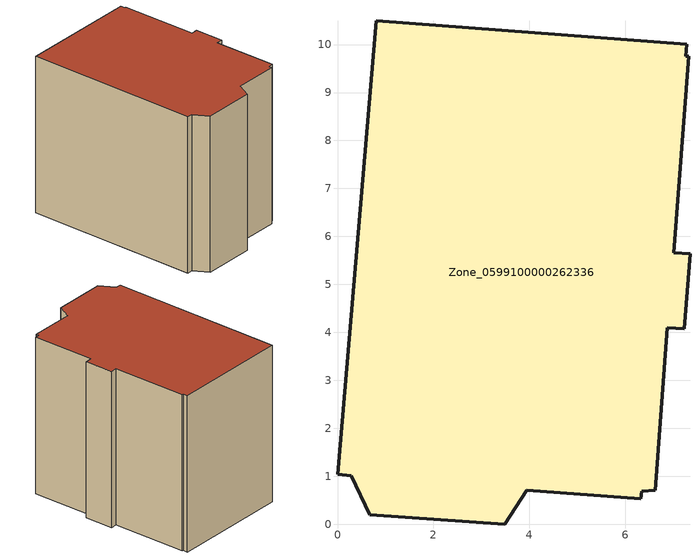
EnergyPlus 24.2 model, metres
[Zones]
Zone_0599100000262336
 floor ground (C_G): 7.35,5.64 7.23,4.07 6.88,4.1 6.62,0.7 6.34,0.69 6.33,0.53 3.95,0.71 3.49,0 0.67,0.2 0.29,1.01 0,1.04 0.81,10.49 7.29,10 7.26,9.76 7.32,9.75 7.01,5.66 z0
 wall outside (C_F): 3.49,0 3.95,0.71 6.33,0.53 6.34,0.69 6.62,0.7 6.88,4.1 7.23,4.07 7.35,5.64 7.01,5.66 7.32,9.75 7.26,9.76 7.29,10 0.81,10.49 0,1.04 0.29,1.01 0.67,0.2 3.49,0 z0:8.54
 roof outside (C_R): 6.62,0.7 6.88,4.1 7.23,4.07 7.35,5.64 7.01,5.66 7.32,9.75 7.26,9.76 7.29,10 0.81,10.49 0,1.04 0.29,1.01 0.67,0.2 3.49,0 3.95,0.71 6.33,0.53 6.34,0.69 z8.54
[BUILDING]
Pand.0599100000262336: North Axis=0; Terrain=City; Loads Convergence Tolerance Value=0.04; Temperature Convergence Tolerance Value=0.4; Solar Distribution=FullExterior; Maximum Number of Warmup Days=25; Minimum Number of Warmup Days=1
[Site:Location]
Rotterdam.The.Hague.AP_ZH_NLD Design_Conditions: Latitude=51.96; Longitude=4.45; Time Zone=1; Elevation=-4.5
[SITE:GROUNDTEMPERATURE:BUILDINGSURFACE]
18, 18, 18, 18, 18, 18, 18, 18, 18, 18, 18, 18
[MATERIAL] Thermal Absorptance=0.9; Solar Absorptance=0.7; Visible Absorptance=0.7
Name | Roughness | Thickness | Conductivity | Density | Specific Heat
G.TC.1946-1964 | MediumSmooth | 0.15 | 1 | 540 | 1210
F.TC.1946-1964 | Rough | 0.3 | 0.857143 | 1920 | 840
R.TC.1946-1964 | MediumRough | 0.2 | 0.235294 | 1500 | 1000
[CONSTRUCTION]
C_G: G.TC.1946-1964
C_F: F.TC.1946-1964
C_R: R.TC.1946-1964
[ZONE]
Zone_0599100000262336: Type=1; Multiplier=1; Ceiling Height=Autocalculate; Volume=Autocalculate; Floor Area=autocalculate; Part of Total Floor Area=Yes
[ZONEINFILTRATION:DESIGNFLOWRATE]
Infil_Zone_0599100000262336: Zone or ZoneList or Space or SpaceList=Zone_0599100000262336; Schedule=AlwaysOn; Design Flow Rate Calculation Method=Flow/Area; Flow Rate per Floor Area=0.003; Constant Term Coefficient=1; Temperature Term Coefficient=0; Velocity Term Coefficient=0; Velocity Squared Term Coefficient=0
[HVACTEMPLATE:ZONE:IDEALLOADSAIRSYSTEM]
Zone_0599100000262336: Maximum Heating Supply Air Temperature=50; Minimum Cooling Supply Air Temperature=13; Maximum Heating Supply Air Humidity Ratio=0.0156; Minimum Cooling Supply Air Humidity Ratio=0.0077; Heating Limit=NoLimit; Cooling Limit=NoLimit; Dehumidification Control Type=ConstantSensibleHeatRatio; Cooling Sensible Heat Ratio=0.7; Dehumidification Setpoint=60; Humidification Control Type=None; Humidification Setpoint=30; Outdoor Air Method=None; Outdoor Air Flow Rate per Person=0.00944; Outdoor Air Flow Rate per Zone Floor Area=0; Outdoor Air Flow Rate per Zone=0; Demand Controlled Ventilation Type=None; Outdoor Air Economizer Type=NoEconomizer; Heat Recovery Type=None; Sensible Heat Recovery Effectiveness=0.7; Latent Heat Recovery Effectiveness=0.65
[ZONECONTROL:THERMOSTAT]
ThermostatControl_Zone_0599100000262336: Zone or ZoneList=Zone_0599100000262336; Control Type Schedule=DualSetpointControlType; Control 1=Thermostat_Zone_0599100000262336; Temperature Difference Between Cutout And Setpoint=0
[THERMOSTATSETPOINT:DUALSETPOINT]
Thermostat_Zone_0599100000262336: Heating Setpoint Temperature Schedule=HeatingSetpoint_Zone_0599100000262336; Cooling Setpoint Temperature Schedule=CoolingSetpoint_Zone_0599100000262336
[SCHEDULE:COMPACT]
HeatingSetpoint_Zone_0599100000262336: Through: 12/31, For: AllDays, Until: 24:00, 21
CoolingSetpoint_Zone_0599100000262336: Through: 12/31, For: AllDays, Until: 24:00, 24
DualSetpointControlType: Through: 12/31, For: AllDays, Until: 24:00, 4
AlwaysOn: Through: 12/31, For: AllDays, Until: 24:00, 1
